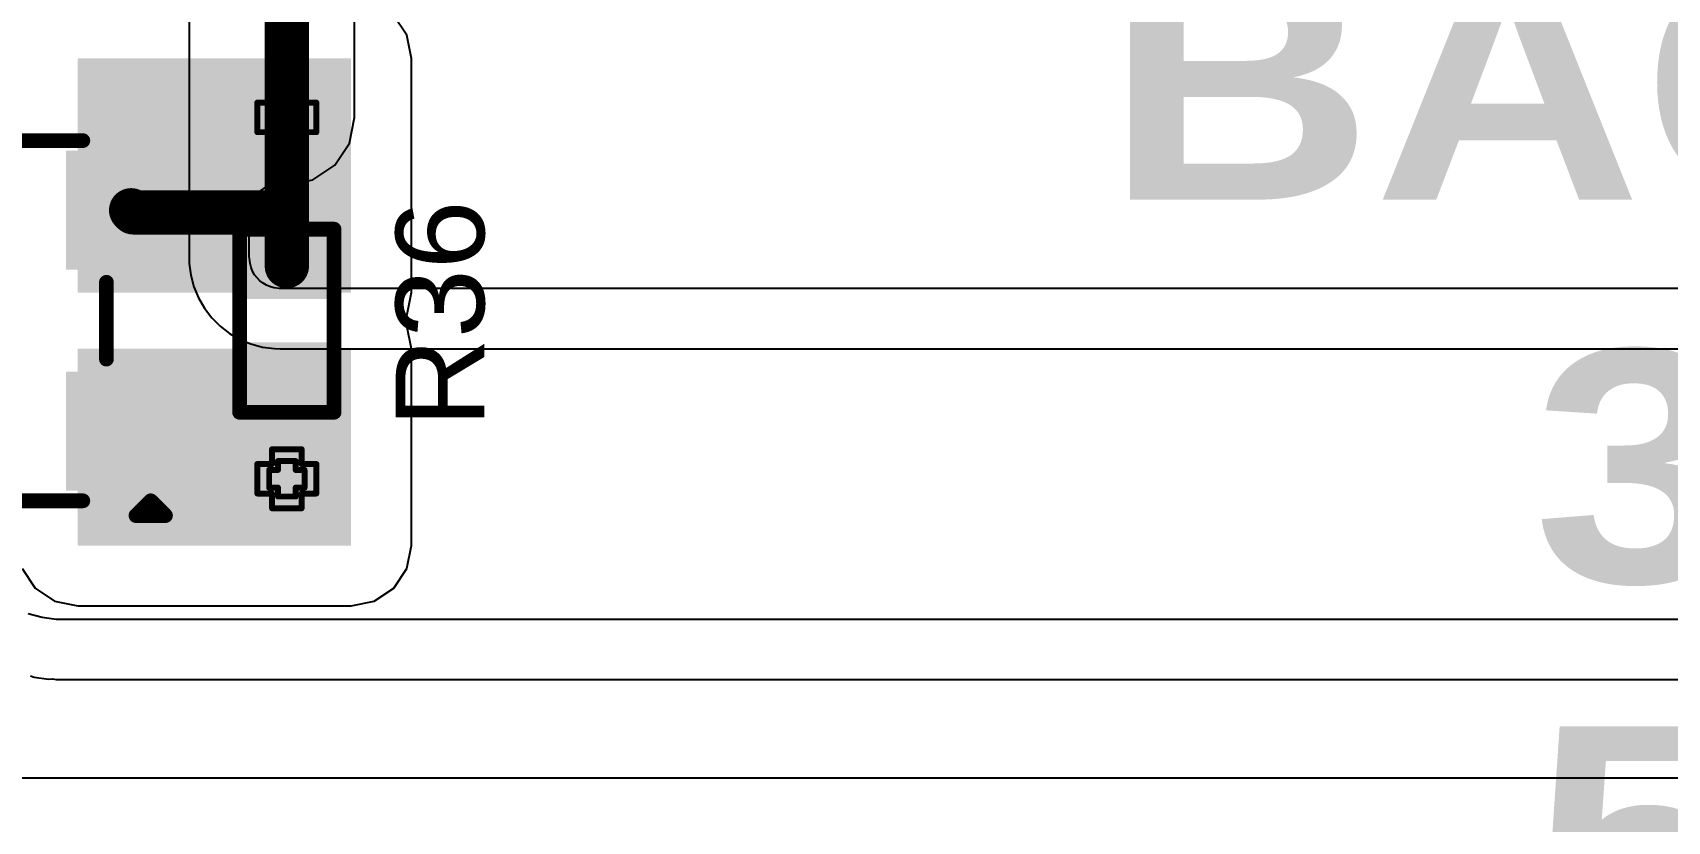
# Model space of a CAD drawing. Header units: inches. Extents: x -3 to 195, y 0 to 199.
# Drawn here: x 2.547 to 3.101, y 1.442 to 1.709 of the extents above; entities that cross this region are included whole.
import ezdxf

# ---------------------------------------------------------------- set-up
doc = ezdxf.new("R2010")
doc.units = ezdxf.units.IN
doc.header["$MEASUREMENT"] = 0
for name, color, linetype in [('Bottom Layer', 5, 'Continuous'), ('Drill Drawing', 1, 'Continuous'), ('Top Layer', 1, 'Continuous'), ('Top Overlay', 2, 'Continuous'), ('Top Paste', 8, 'Continuous'), ('Top Solder', 216, 'Continuous'), ('Via Holes', 16, 'Continuous')]:
    doc.layers.add(name, color=color, linetype=linetype)
doc.styles.add('Arial', font='', dxfattribs={"height": 0.2})
doc.styles.add('Arial Black_Bold', font='', dxfattribs={"height": 0.2})
doc.styles.get('Arial').set_extended_font_data('Arial')
doc.styles.get('Arial Black_Bold').set_extended_font_data('Arial Black', bold=True)

# ---------------------------------------------------------------- blocks, each defined once
blk = doc.blocks.new('R___0402_62')
at = {"layer": 'Top Layer'}
for points in [[(-0.0274993, -0.0125005), (-0.0274993, 0.0124995), (-0.009499300000000002, 0.0124995), (-0.009499299999999997, -0.0125005)], [(0.009500800000000004, -0.0125005), (0.009500799999999997, 0.0124995), (0.0275008, 0.0124995), (0.0275008, -0.0125005)]]:
    blk.add_hatch(color=1, dxfattribs=at).paths.add_polyline_path(points)
at = {"layer": 'Top Paste'}
for points in [[(-0.0274993, -0.0125005), (-0.0274993, 0.0124995), (-0.009499300000000002, 0.0124995), (-0.009499299999999997, -0.0125005)], [(0.009500800000000004, -0.0125005), (0.009500799999999997, 0.0124995), (0.0275008, 0.0124995), (0.0275008, -0.0125005)]]:
    blk.add_hatch(color=8, dxfattribs=at).paths.add_polyline_path(points)
at = {"layer": 'Top Solder'}
for points in [[(-0.0296647, -0.0146659), (-0.0296647, 0.0146649), (-0.007333900000000003, 0.0146649), (-0.007333899999999997, -0.0146659)], [(0.007335400000000003, -0.0146659), (0.007335399999999997, 0.0146649), (0.0296662, 0.0146649), (0.0296662, -0.0146659)]]:
    blk.add_hatch(color=216, dxfattribs=at).paths.add_polyline_path(points)
at = {"layer": 'Top Overlay'}
for points in [[(-0.0309993, 0.0159995, 0.005, 0.005, 0), (0.0310008, 0.0159996, 0.005, 0.005, 0)], [(-0.0309993, -0.0160005, 0.005, 0.005, 0), (-0.0309993, 0.0159995, 0.005, 0.005, 0)], [(0.0310007, -0.0160006, 0.005, 0.005, 0), (0.0310008, 0.0159996, 0.005, 0.005, 0)], [(0.0310007, -0.0160006, 0.005, 0.005, 0), (-0.0309993, -0.0160005, 0.005, 0.005, 0)], [(0.0320008, -0.0170005, 0.000127, 0.000127, 0), (-0.0319992, -0.0170005, 0.000127, 0.000127, 0)]]:
    blk.add_lwpolyline(points, format="xyseb", dxfattribs=at)
for points in [[(-0.0322493, 0.0159995, 0.0025, 0.0025, 1), (-0.0297493, 0.0159995, 0.0025, 0.0025, 1)], [(-0.0322493, 0.0159995, 0.0025, 0.0025, 1), (-0.0297493, 0.0159995, 0.0025, 0.0025, 1)], [(0.0297508, 0.0159996, 0.0025, 0.0025, 1), (0.0322508, 0.0159996, 0.0025, 0.0025, 1)], [(0.0297508, 0.0159996, 0.0025, 0.0025, 1), (0.0322508, 0.0159996, 0.0025, 0.0025, 1)], [(-0.0322493, -0.0160005, 0.0025, 0.0025, 1), (-0.0297493, -0.0160005, 0.0025, 0.0025, 1)], [(-0.0322493, -0.0160005, 0.0025, 0.0025, 1), (-0.0297493, -0.0160005, 0.0025, 0.0025, 1)], [(0.0297507, -0.0160006, 0.0025, 0.0025, 1), (0.0322507, -0.0160006, 0.0025, 0.0025, 1)], [(0.0297507, -0.0160006, 0.0025, 0.0025, 1), (0.0322507, -0.0160006, 0.0025, 0.0025, 1)], [(-0.0320309, -0.0170005, 6.35e-05, 6.35e-05, 1), (-0.0319675, -0.0170005, 6.35e-05, 6.35e-05, 1)], [(0.0319691, -0.0170005, 6.35e-05, 6.35e-05, 1), (0.0320325, -0.0170005, 6.35e-05, 6.35e-05, 1)]]:
    blk.add_lwpolyline(points, format="xyseb", close=True, dxfattribs=at)
blk = doc.blocks.new('S___23_80')
at = {"layer": 'Top Layer'}
for points in [[(-0.01614265, 0.05747945), (0.01614085, 0.05747945), (0.01614085, 0.02125895), (-0.01614265, 0.02125895)], [(-0.05354275, -0.02126055), (-0.02125925, -0.02126055), (-0.02125925, -0.05748105), (-0.05354275, -0.05748105)], [(0.02125925, -0.02126055), (0.05354275, -0.02126055), (0.05354275, -0.05748105), (0.02125925, -0.05748105)]]:
    blk.add_hatch(color=1, dxfattribs=at).paths.add_polyline_path(points)
at = {"layer": 'Top Paste'}
for points in [[(-0.01614265, 0.05747945), (0.01614085, 0.05747945), (0.01614085, 0.02125895), (-0.01614265, 0.02125895)], [(-0.05354275, -0.02126055), (-0.02125925, -0.02126055), (-0.02125925, -0.05748105), (-0.05354275, -0.05748105)], [(0.02125925, -0.02126055), (0.05354275, -0.02126055), (0.05354275, -0.05748105), (0.02125925, -0.05748105)]]:
    blk.add_hatch(color=8, dxfattribs=at).paths.add_polyline_path(points)
at = {"layer": 'Top Solder'}
for points in [[(-0.02014265, 0.06147945), (0.02014085, 0.06147945), (0.02014085, 0.01725895), (-0.02014265, 0.01725895)], [(-0.05754275, -0.01726055), (-0.01725925, -0.01726055), (-0.01725925, -0.06148105), (-0.05754275, -0.06148105)], [(0.01725925, -0.01726055), (0.05754275, -0.01726055), (0.05754275, -0.06148105), (0.01725925, -0.06148105)]]:
    blk.add_hatch(color=216, dxfattribs=at).paths.add_polyline_path(points)
at = {"layer": 'Top Overlay'}
for points in [[(-0.0610009, 0.0319992, 0.005, 0.005, 0), (-0.0220009, 0.0319992, 0.005, 0.005, 0)], [(-0.0610009, 0.0319992, 0.005, 0.005, 0), (-0.0610009, -0.0230008, 0.005, 0.005, 0)], [(0.0609991, 0.0319993, 0.005, 0.005, 0), (0.0219991, 0.0319992, 0.005, 0.005, 0)], [(0.0609991, 0.0319993, 0.005, 0.005, 0), (0.0609991, -0.0230008, 0.005, 0.005, 0)], [(-0.0130009, -0.0310008, 0.005, 0.005, 0), (0.0129991, -0.0310008, 0.005, 0.005, 0)], [(-0.0660009, -0.0410008, 0.005, 0.005, 0), (-0.0660009, -0.0510008, 0.005, 0.005, 0)], [(-0.0660009, -0.0410008, 0.005, 0.005, 0), (-0.0610009, -0.0460008, 0.005, 0.005, 0)], [(-0.0610009, -0.0460008, 0.005, 0.005, 0), (-0.0660009, -0.0510008, 0.005, 0.005, 0)]]:
    blk.add_lwpolyline(points, format="xyseb", dxfattribs=at)
for points in [[(-0.0622509, 0.0319992, 0.0025, 0.0025, 1), (-0.0597509, 0.0319992, 0.0025, 0.0025, 1)], [(-0.0622509, 0.0319992, 0.0025, 0.0025, 1), (-0.0597509, 0.0319992, 0.0025, 0.0025, 1)], [(-0.0232509, 0.0319992, 0.0025, 0.0025, 1), (-0.0207509, 0.0319992, 0.0025, 0.0025, 1)], [(0.0207491, 0.0319992, 0.0025, 0.0025, 1), (0.0232491, 0.0319992, 0.0025, 0.0025, 1)], [(0.0597491, 0.0319993, 0.0025, 0.0025, 1), (0.0622491, 0.0319993, 0.0025, 0.0025, 1)], [(0.0597491, 0.0319993, 0.0025, 0.0025, 1), (0.0622491, 0.0319993, 0.0025, 0.0025, 1)], [(-0.0622509, -0.0230008, 0.0025, 0.0025, 1), (-0.0597509, -0.0230008, 0.0025, 0.0025, 1)], [(0.0597491, -0.0230008, 0.0025, 0.0025, 1), (0.0622491, -0.0230008, 0.0025, 0.0025, 1)], [(-0.0142509, -0.0310008, 0.0025, 0.0025, 1), (-0.0117509, -0.0310008, 0.0025, 0.0025, 1)], [(0.0117491, -0.0310008, 0.0025, 0.0025, 1), (0.0142491, -0.0310008, 0.0025, 0.0025, 1)], [(-0.0672509, -0.0410008, 0.0025, 0.0025, 1), (-0.0647509, -0.0410008, 0.0025, 0.0025, 1)], [(-0.0672509, -0.0410008, 0.0025, 0.0025, 1), (-0.0647509, -0.0410008, 0.0025, 0.0025, 1)], [(-0.0622509, -0.0460008, 0.0025, 0.0025, 1), (-0.0597509, -0.0460008, 0.0025, 0.0025, 1)], [(-0.0622509, -0.0460008, 0.0025, 0.0025, 1), (-0.0597509, -0.0460008, 0.0025, 0.0025, 1)], [(-0.0672509, -0.0510008, 0.0025, 0.0025, 1), (-0.0647509, -0.0510008, 0.0025, 0.0025, 1)], [(-0.0672509, -0.0510008, 0.0025, 0.0025, 1), (-0.0647509, -0.0510008, 0.0025, 0.0025, 1)]]:
    blk.add_lwpolyline(points, format="xyseb", close=True, dxfattribs=at)

msp = doc.modelspace()

# ---------------------------------------------------------------- hatches: boundary and pattern name
at = {"layer": 'Bottom Layer'}
h = msp.add_hatch(color=5, dxfattribs=at)
edge = h.paths.add_edge_path()
edge.add_arc((2.6331102, 1.68), 0.011811, 0, 360)
h = msp.add_hatch(color=5, dxfattribs=at)
edge = h.paths.add_edge_path()
edge.add_arc((2.6331102, 1.5576029), 0.011811, 0, 360)
at = {"layer": 'Top Layer'}
for points in [[(2.5622603, 1.6206441), (2.6548947, 1.6206441), (2.6548947, 1.6999999), (2.5622603, 1.6999999)], [(2.5622603, 1.535), (2.6548947, 1.535), (2.6548947, 1.601644), (2.5622603, 1.601644)]]:
    msp.add_hatch(color=1, dxfattribs=at).paths.add_polyline_path(points)
h = msp.add_hatch(color=1, dxfattribs=at)
edge = h.paths.add_edge_path()
edge.add_arc((2.6331102, 1.68), 0.011811, 0, 360)
h = msp.add_hatch(color=1, dxfattribs=at)
edge = h.paths.add_edge_path()
edge.add_arc((2.6331102, 1.5576029), 0.011811, 0, 360)
at = {"layer": 'Via Holes'}
h = msp.add_hatch(color=7, dxfattribs=at)
edge = h.paths.add_edge_path()
edge.add_arc((2.6331102, 1.68), 0.0059055, 0, 360)
h = msp.add_hatch(color=7, dxfattribs=at)
edge = h.paths.add_edge_path()
edge.add_arc((2.6331102, 1.5576029), 0.0059055, 0, 360)

# ---------------------------------------------------------------- linework, layer by layer
at = {"layer": 'Bottom Layer'}
for p, q in [((2.656051, 1.68), (2.656051, 2.0830695)), ((2.5999994, 2.0699994), (2.5999999, 1.6577871)), ((2.6543047, 1.6712209), (2.656051, 1.68)), ((2.6493318, 1.6637784), (2.6543047, 1.6712209)), ((2.6418893, 1.6588055), (2.6493318, 1.6637784)), ((2.5999999, 1.6577871), (2.5999999, 1.6325436)), ((2.6208762, 1.6528837), (2.6282645, 1.6579944)), ((2.6282645, 1.6579944), (2.6283917, 1.6579978)), ((2.6283917, 1.6579978), (2.6331102, 1.6570592)), ((2.6331102, 1.6570592), (2.6418893, 1.6588055)), ((2.6203917, 1.6520532), (2.6208762, 1.6528837)), ((2.6203917, 1.6328769), (2.6203917, 1.6520532)), ((2.5999999, 1.6325436), (2.600066, 1.6305226)), ((2.600066, 1.6305226), (2.6005936, 1.6265153)), ((2.6204141, 1.6321906), (2.6203917, 1.6328769)), ((2.6206364, 1.6305026), (2.6204141, 1.6321906)), ((2.6209909, 1.6291797), (2.6206364, 1.6305026)), ((2.6215144, 1.6279157), (2.6209909, 1.6291797)), ((2.6221989, 1.6267301), (2.6215144, 1.6279157)), ((2.6005936, 1.6265153), (2.6016397, 1.6226112)), ((2.6016397, 1.6226112), (2.6031864, 1.618877)), ((2.6230322, 1.6256441), (2.6221989, 1.6267301)), ((2.624, 1.6246763), (2.6230322, 1.6256441)), ((2.6250861, 1.6238429), (2.624, 1.6246763)), ((2.626271, 1.6231588), (2.6250861, 1.6238429)), ((2.6275357, 1.6226349), (2.626271, 1.6231588)), ((2.6288585, 1.6222805), (2.6275357, 1.6226349)), ((2.6031864, 1.618877), (2.6052074, 1.6153767)), ((2.6305465, 1.6220582), (2.6288585, 1.6222805)), ((2.6312328, 1.6220358), (2.6305465, 1.6220582)), ((3.2740369, 1.6220356), (2.6312328, 1.6220358)), ((2.6052074, 1.6153767), (2.6076679, 1.61217)), ((2.6076679, 1.61217), (2.6105259, 1.609312)), ((2.6105259, 1.609312), (2.6137326, 1.6068515)), ((2.6137326, 1.6068515), (2.6172329, 1.6048305)), ((2.6172329, 1.6048305), (2.6209671, 1.6032838)), ((2.6209671, 1.6032838), (2.6248712, 1.6022377)), ((2.6248712, 1.6022377), (2.6288785, 1.6017101)), ((2.6288785, 1.6017101), (2.6308995, 1.601644)), ((2.6308995, 1.601644), (3.2740384, 1.6016438)), ((2.5501845, 1.5106343), (2.5454897, 1.5118922)), ((2.5550033, 1.5099999), (2.5501845, 1.5106343)), ((2.5574335, 1.51), (2.5550033, 1.5099999)), ((3.2739137, 1.51), (2.5574335, 1.51)), ((2.5462491, 1.4908493), (2.5475228, 1.490417)), ((2.5475228, 1.490417), (2.5523417, 1.4897826)), ((2.5523417, 1.4897826), (2.5536842, 1.4898706)), ((2.5536842, 1.4898706), (2.5550041, 1.4896081)), ((2.5550041, 1.4896081), (2.5574343, 1.4896082)), ((2.5574343, 1.4896082), (3.2739116, 1.4896082)), ((3.2636825, 1.4562596), (2.0465223, 1.4562595))]:
    msp.add_line(p, q, dxfattribs=at)
msp.add_lwpolyline([(2.6331102, 1.68, 0.015, 0.015, 0), (2.6331102, 2.0830695, 0.015, 0.015, 0)], format="xyseb", dxfattribs=at)
msp.add_lwpolyline([(2.6293602, 1.68, 0.0075, 0.0075, 1), (2.6368602, 1.68, 0.0075, 0.0075, 1)], format="xyseb", close=True, dxfattribs=at)
at = {"layer": 'Drill Drawing'}
for points in [[(2.6281102, 1.685, 0.002, 0.002, 0), (2.6281102, 1.69, 0.002, 0.002, 0)], [(2.6281102, 1.69, 0.002, 0.002, 0), (2.6381102, 1.69, 0.002, 0.002, 0)], [(2.6381102, 1.685, 0.002, 0.002, 0), (2.6381102, 1.69, 0.002, 0.002, 0)], [(2.6231102, 1.675, 0.002, 0.002, 0), (2.6231102, 1.685, 0.002, 0.002, 0)], [(2.6231102, 1.685, 0.002, 0.002, 0), (2.6281102, 1.685, 0.002, 0.002, 0)], [(2.6271102, 1.677, 0.002, 0.002, 0), (2.6271102, 1.683, 0.002, 0.002, 0)], [(2.6271102, 1.683, 0.002, 0.002, 0), (2.6301102, 1.683, 0.002, 0.002, 0)], [(2.6301102, 1.683, 0.002, 0.002, 0), (2.6301102, 1.686, 0.002, 0.002, 0)], [(2.6301102, 1.686, 0.002, 0.002, 0), (2.6361102, 1.686, 0.002, 0.002, 0)], [(2.6361102, 1.683, 0.002, 0.002, 0), (2.6361102, 1.686, 0.002, 0.002, 0)], [(2.6361102, 1.683, 0.002, 0.002, 0), (2.6391102, 1.683, 0.002, 0.002, 0)], [(2.6381102, 1.685, 0.002, 0.002, 0), (2.6431102, 1.685, 0.002, 0.002, 0)], [(2.6391102, 1.677, 0.002, 0.002, 0), (2.6391102, 1.683, 0.002, 0.002, 0)], [(2.6431102, 1.675, 0.002, 0.002, 0), (2.6431102, 1.685, 0.002, 0.002, 0)], [(2.6271102, 1.677, 0.002, 0.002, 0), (2.6301102, 1.677, 0.002, 0.002, 0)], [(2.6301102, 1.674, 0.002, 0.002, 0), (2.6301102, 1.677, 0.002, 0.002, 0)], [(2.6361102, 1.677, 0.002, 0.002, 0), (2.6391102, 1.677, 0.002, 0.002, 0)], [(2.6361102, 1.674, 0.002, 0.002, 0), (2.6361102, 1.677, 0.002, 0.002, 0)], [(2.6231102, 1.675, 0.002, 0.002, 0), (2.6281102, 1.675, 0.002, 0.002, 0)], [(2.6281102, 1.67, 0.002, 0.002, 0), (2.6281102, 1.675, 0.002, 0.002, 0)], [(2.6301102, 1.674, 0.002, 0.002, 0), (2.6361102, 1.674, 0.002, 0.002, 0)], [(2.6381102, 1.675, 0.002, 0.002, 0), (2.6431102, 1.675, 0.002, 0.002, 0)], [(2.6381102, 1.67, 0.002, 0.002, 0), (2.6381102, 1.675, 0.002, 0.002, 0)], [(2.6281102, 1.67, 0.002, 0.002, 0), (2.6381102, 1.67, 0.002, 0.002, 0)], [(2.6281102, 1.5626029, 0.002, 0.002, 0), (2.6281102, 1.5676029, 0.002, 0.002, 0)], [(2.6281102, 1.5676029, 0.002, 0.002, 0), (2.6381102, 1.5676029, 0.002, 0.002, 0)], [(2.6381102, 1.5626029, 0.002, 0.002, 0), (2.6381102, 1.5676029, 0.002, 0.002, 0)], [(2.6231102, 1.5526029, 0.002, 0.002, 0), (2.6231102, 1.5626029, 0.002, 0.002, 0)], [(2.6231102, 1.5626029, 0.002, 0.002, 0), (2.6281102, 1.5626029, 0.002, 0.002, 0)], [(2.6271102, 1.5546029, 0.002, 0.002, 0), (2.6271102, 1.5606029, 0.002, 0.002, 0)], [(2.6271102, 1.5606029, 0.002, 0.002, 0), (2.6301102, 1.5606029, 0.002, 0.002, 0)], [(2.6301102, 1.5606029, 0.002, 0.002, 0), (2.6301102, 1.5636029, 0.002, 0.002, 0)], [(2.6301102, 1.5636029, 0.002, 0.002, 0), (2.6361102, 1.5636029, 0.002, 0.002, 0)], [(2.6361102, 1.5606029, 0.002, 0.002, 0), (2.6361102, 1.5636029, 0.002, 0.002, 0)], [(2.6361102, 1.5606029, 0.002, 0.002, 0), (2.6391102, 1.5606029, 0.002, 0.002, 0)], [(2.6381102, 1.5626029, 0.002, 0.002, 0), (2.6431102, 1.5626029, 0.002, 0.002, 0)], [(2.6391102, 1.5546029, 0.002, 0.002, 0), (2.6391102, 1.5606029, 0.002, 0.002, 0)], [(2.6431102, 1.5526029, 0.002, 0.002, 0), (2.6431102, 1.5626029, 0.002, 0.002, 0)], [(2.6231102, 1.5526029, 0.002, 0.002, 0), (2.6281102, 1.5526029, 0.002, 0.002, 0)], [(2.6271102, 1.5546029, 0.002, 0.002, 0), (2.6301102, 1.5546029, 0.002, 0.002, 0)], [(2.6281102, 1.5476029, 0.002, 0.002, 0), (2.6281102, 1.5526029, 0.002, 0.002, 0)], [(2.6301102, 1.5516029, 0.002, 0.002, 0), (2.6301102, 1.5546029, 0.002, 0.002, 0)], [(2.6301102, 1.5516029, 0.002, 0.002, 0), (2.6361102, 1.5516029, 0.002, 0.002, 0)], [(2.6361102, 1.5546029, 0.002, 0.002, 0), (2.6391102, 1.5546029, 0.002, 0.002, 0)], [(2.6361102, 1.5516029, 0.002, 0.002, 0), (2.6361102, 1.5546029, 0.002, 0.002, 0)], [(2.6381102, 1.5526029, 0.002, 0.002, 0), (2.6431102, 1.5526029, 0.002, 0.002, 0)], [(2.6381102, 1.5476029, 0.002, 0.002, 0), (2.6381102, 1.5526029, 0.002, 0.002, 0)], [(2.6281102, 1.5476029, 0.002, 0.002, 0), (2.6381102, 1.5476029, 0.002, 0.002, 0)]]:
    msp.add_lwpolyline(points, format="xyseb", dxfattribs=at)
for points in [[(2.6276102, 1.69, 0.001, 0.001, 1), (2.6286102, 1.69, 0.001, 0.001, 1)], [(2.6276102, 1.69, 0.001, 0.001, 1), (2.6286102, 1.69, 0.001, 0.001, 1)], [(2.6376102, 1.69, 0.001, 0.001, 1), (2.6386102, 1.69, 0.001, 0.001, 1)], [(2.6376102, 1.69, 0.001, 0.001, 1), (2.6386102, 1.69, 0.001, 0.001, 1)], [(2.6226102, 1.685, 0.001, 0.001, 1), (2.6236102, 1.685, 0.001, 0.001, 1)], [(2.6226102, 1.685, 0.001, 0.001, 1), (2.6236102, 1.685, 0.001, 0.001, 1)], [(2.6266102, 1.683, 0.001, 0.001, 1), (2.6276102, 1.683, 0.001, 0.001, 1)], [(2.6266102, 1.683, 0.001, 0.001, 1), (2.6276102, 1.683, 0.001, 0.001, 1)], [(2.6276102, 1.685, 0.001, 0.001, 1), (2.6286102, 1.685, 0.001, 0.001, 1)], [(2.6276102, 1.685, 0.001, 0.001, 1), (2.6286102, 1.685, 0.001, 0.001, 1)], [(2.6296102, 1.686, 0.001, 0.001, 1), (2.6306102, 1.686, 0.001, 0.001, 1)], [(2.6296102, 1.686, 0.001, 0.001, 1), (2.6306102, 1.686, 0.001, 0.001, 1)], [(2.6296102, 1.683, 0.001, 0.001, 1), (2.6306102, 1.683, 0.001, 0.001, 1)], [(2.6296102, 1.683, 0.001, 0.001, 1), (2.6306102, 1.683, 0.001, 0.001, 1)], [(2.6356102, 1.686, 0.001, 0.001, 1), (2.6366102, 1.686, 0.001, 0.001, 1)], [(2.6356102, 1.686, 0.001, 0.001, 1), (2.6366102, 1.686, 0.001, 0.001, 1)], [(2.6356102, 1.683, 0.001, 0.001, 1), (2.6366102, 1.683, 0.001, 0.001, 1)], [(2.6356102, 1.683, 0.001, 0.001, 1), (2.6366102, 1.683, 0.001, 0.001, 1)], [(2.6376102, 1.685, 0.001, 0.001, 1), (2.6386102, 1.685, 0.001, 0.001, 1)], [(2.6376102, 1.685, 0.001, 0.001, 1), (2.6386102, 1.685, 0.001, 0.001, 1)], [(2.6386102, 1.683, 0.001, 0.001, 1), (2.6396102, 1.683, 0.001, 0.001, 1)], [(2.6386102, 1.683, 0.001, 0.001, 1), (2.6396102, 1.683, 0.001, 0.001, 1)], [(2.6426102, 1.685, 0.001, 0.001, 1), (2.6436102, 1.685, 0.001, 0.001, 1)], [(2.6426102, 1.685, 0.001, 0.001, 1), (2.6436102, 1.685, 0.001, 0.001, 1)], [(2.6266102, 1.677, 0.001, 0.001, 1), (2.6276102, 1.677, 0.001, 0.001, 1)], [(2.6266102, 1.677, 0.001, 0.001, 1), (2.6276102, 1.677, 0.001, 0.001, 1)], [(2.6296102, 1.677, 0.001, 0.001, 1), (2.6306102, 1.677, 0.001, 0.001, 1)], [(2.6296102, 1.677, 0.001, 0.001, 1), (2.6306102, 1.677, 0.001, 0.001, 1)], [(2.6356102, 1.677, 0.001, 0.001, 1), (2.6366102, 1.677, 0.001, 0.001, 1)], [(2.6356102, 1.677, 0.001, 0.001, 1), (2.6366102, 1.677, 0.001, 0.001, 1)], [(2.6386102, 1.677, 0.001, 0.001, 1), (2.6396102, 1.677, 0.001, 0.001, 1)], [(2.6386102, 1.677, 0.001, 0.001, 1), (2.6396102, 1.677, 0.001, 0.001, 1)], [(2.6226102, 1.675, 0.001, 0.001, 1), (2.6236102, 1.675, 0.001, 0.001, 1)], [(2.6226102, 1.675, 0.001, 0.001, 1), (2.6236102, 1.675, 0.001, 0.001, 1)], [(2.6276102, 1.675, 0.001, 0.001, 1), (2.6286102, 1.675, 0.001, 0.001, 1)], [(2.6276102, 1.675, 0.001, 0.001, 1), (2.6286102, 1.675, 0.001, 0.001, 1)], [(2.6296102, 1.674, 0.001, 0.001, 1), (2.6306102, 1.674, 0.001, 0.001, 1)], [(2.6296102, 1.674, 0.001, 0.001, 1), (2.6306102, 1.674, 0.001, 0.001, 1)], [(2.6356102, 1.674, 0.001, 0.001, 1), (2.6366102, 1.674, 0.001, 0.001, 1)], [(2.6356102, 1.674, 0.001, 0.001, 1), (2.6366102, 1.674, 0.001, 0.001, 1)], [(2.6376102, 1.675, 0.001, 0.001, 1), (2.6386102, 1.675, 0.001, 0.001, 1)], [(2.6376102, 1.675, 0.001, 0.001, 1), (2.6386102, 1.675, 0.001, 0.001, 1)], [(2.6426102, 1.675, 0.001, 0.001, 1), (2.6436102, 1.675, 0.001, 0.001, 1)], [(2.6426102, 1.675, 0.001, 0.001, 1), (2.6436102, 1.675, 0.001, 0.001, 1)], [(2.6276102, 1.67, 0.001, 0.001, 1), (2.6286102, 1.67, 0.001, 0.001, 1)], [(2.6276102, 1.67, 0.001, 0.001, 1), (2.6286102, 1.67, 0.001, 0.001, 1)], [(2.6376102, 1.67, 0.001, 0.001, 1), (2.6386102, 1.67, 0.001, 0.001, 1)], [(2.6376102, 1.67, 0.001, 0.001, 1), (2.6386102, 1.67, 0.001, 0.001, 1)], [(2.6276102, 1.5676029, 0.001, 0.001, 1), (2.6286102, 1.5676029, 0.001, 0.001, 1)], [(2.6276102, 1.5676029, 0.001, 0.001, 1), (2.6286102, 1.5676029, 0.001, 0.001, 1)], [(2.6376102, 1.5676029, 0.001, 0.001, 1), (2.6386102, 1.5676029, 0.001, 0.001, 1)], [(2.6376102, 1.5676029, 0.001, 0.001, 1), (2.6386102, 1.5676029, 0.001, 0.001, 1)], [(2.6226102, 1.5626029, 0.001, 0.001, 1), (2.6236102, 1.5626029, 0.001, 0.001, 1)], [(2.6226102, 1.5626029, 0.001, 0.001, 1), (2.6236102, 1.5626029, 0.001, 0.001, 1)], [(2.6266102, 1.5606029, 0.001, 0.001, 1), (2.6276102, 1.5606029, 0.001, 0.001, 1)], [(2.6266102, 1.5606029, 0.001, 0.001, 1), (2.6276102, 1.5606029, 0.001, 0.001, 1)], [(2.6276102, 1.5626029, 0.001, 0.001, 1), (2.6286102, 1.5626029, 0.001, 0.001, 1)], [(2.6276102, 1.5626029, 0.001, 0.001, 1), (2.6286102, 1.5626029, 0.001, 0.001, 1)], [(2.6296102, 1.5636029, 0.001, 0.001, 1), (2.6306102, 1.5636029, 0.001, 0.001, 1)], [(2.6296102, 1.5636029, 0.001, 0.001, 1), (2.6306102, 1.5636029, 0.001, 0.001, 1)], [(2.6296102, 1.5606029, 0.001, 0.001, 1), (2.6306102, 1.5606029, 0.001, 0.001, 1)], [(2.6296102, 1.5606029, 0.001, 0.001, 1), (2.6306102, 1.5606029, 0.001, 0.001, 1)], [(2.6356102, 1.5636029, 0.001, 0.001, 1), (2.6366102, 1.5636029, 0.001, 0.001, 1)], [(2.6356102, 1.5636029, 0.001, 0.001, 1), (2.6366102, 1.5636029, 0.001, 0.001, 1)], [(2.6356102, 1.5606029, 0.001, 0.001, 1), (2.6366102, 1.5606029, 0.001, 0.001, 1)], [(2.6356102, 1.5606029, 0.001, 0.001, 1), (2.6366102, 1.5606029, 0.001, 0.001, 1)], [(2.6376102, 1.5626029, 0.001, 0.001, 1), (2.6386102, 1.5626029, 0.001, 0.001, 1)], [(2.6376102, 1.5626029, 0.001, 0.001, 1), (2.6386102, 1.5626029, 0.001, 0.001, 1)], [(2.6386102, 1.5606029, 0.001, 0.001, 1), (2.6396102, 1.5606029, 0.001, 0.001, 1)], [(2.6386102, 1.5606029, 0.001, 0.001, 1), (2.6396102, 1.5606029, 0.001, 0.001, 1)], [(2.6426102, 1.5626029, 0.001, 0.001, 1), (2.6436102, 1.5626029, 0.001, 0.001, 1)], [(2.6426102, 1.5626029, 0.001, 0.001, 1), (2.6436102, 1.5626029, 0.001, 0.001, 1)], [(2.6226102, 1.5526029, 0.001, 0.001, 1), (2.6236102, 1.5526029, 0.001, 0.001, 1)], [(2.6226102, 1.5526029, 0.001, 0.001, 1), (2.6236102, 1.5526029, 0.001, 0.001, 1)], [(2.6266102, 1.5546029, 0.001, 0.001, 1), (2.6276102, 1.5546029, 0.001, 0.001, 1)], [(2.6266102, 1.5546029, 0.001, 0.001, 1), (2.6276102, 1.5546029, 0.001, 0.001, 1)], [(2.6276102, 1.5526029, 0.001, 0.001, 1), (2.6286102, 1.5526029, 0.001, 0.001, 1)], [(2.6276102, 1.5526029, 0.001, 0.001, 1), (2.6286102, 1.5526029, 0.001, 0.001, 1)], [(2.6296102, 1.5546029, 0.001, 0.001, 1), (2.6306102, 1.5546029, 0.001, 0.001, 1)], [(2.6296102, 1.5546029, 0.001, 0.001, 1), (2.6306102, 1.5546029, 0.001, 0.001, 1)], [(2.6296102, 1.5516029, 0.001, 0.001, 1), (2.6306102, 1.5516029, 0.001, 0.001, 1)], [(2.6296102, 1.5516029, 0.001, 0.001, 1), (2.6306102, 1.5516029, 0.001, 0.001, 1)], [(2.6356102, 1.5546029, 0.001, 0.001, 1), (2.6366102, 1.5546029, 0.001, 0.001, 1)], [(2.6356102, 1.5546029, 0.001, 0.001, 1), (2.6366102, 1.5546029, 0.001, 0.001, 1)], [(2.6356102, 1.5516029, 0.001, 0.001, 1), (2.6366102, 1.5516029, 0.001, 0.001, 1)], [(2.6356102, 1.5516029, 0.001, 0.001, 1), (2.6366102, 1.5516029, 0.001, 0.001, 1)], [(2.6376102, 1.5526029, 0.001, 0.001, 1), (2.6386102, 1.5526029, 0.001, 0.001, 1)], [(2.6376102, 1.5526029, 0.001, 0.001, 1), (2.6386102, 1.5526029, 0.001, 0.001, 1)], [(2.6386102, 1.5546029, 0.001, 0.001, 1), (2.6396102, 1.5546029, 0.001, 0.001, 1)], [(2.6386102, 1.5546029, 0.001, 0.001, 1), (2.6396102, 1.5546029, 0.001, 0.001, 1)], [(2.6426102, 1.5526029, 0.001, 0.001, 1), (2.6436102, 1.5526029, 0.001, 0.001, 1)], [(2.6426102, 1.5526029, 0.001, 0.001, 1), (2.6436102, 1.5526029, 0.001, 0.001, 1)], [(2.6276102, 1.5476029, 0.001, 0.001, 1), (2.6286102, 1.5476029, 0.001, 0.001, 1)], [(2.6276102, 1.5476029, 0.001, 0.001, 1), (2.6286102, 1.5476029, 0.001, 0.001, 1)], [(2.6376102, 1.5476029, 0.001, 0.001, 1), (2.6386102, 1.5476029, 0.001, 0.001, 1)], [(2.6376102, 1.5476029, 0.001, 0.001, 1), (2.6386102, 1.5476029, 0.001, 0.001, 1)]]:
    msp.add_lwpolyline(points, format="xyseb", close=True, dxfattribs=at)
at = {"layer": 'Top Layer'}
for p, q in [((2.6737343, 1.7078036), (2.6693139, 1.7144192)), ((2.6752865, 1.7), (2.6737343, 1.7078036)), ((2.6752865, 1.6206441), (2.6752865, 1.7)), ((2.6737343, 1.6128405), (2.6752865, 1.6206441)), ((2.6726008, 1.6111441), (2.6737343, 1.6128405)), ((2.6737343, 1.6094476), (2.6726008, 1.6111441)), ((2.6752865, 1.601644), (2.6737343, 1.6094476)), ((2.6752865, 1.535), (2.6752865, 1.601644)), ((2.6737343, 1.5271964), (2.6752865, 1.535)), ((2.5434207, 1.5271964), (2.5478411, 1.5205808)), ((2.6693139, 1.5205808), (2.6737343, 1.5271964)), ((2.5478411, 1.5205808), (2.5544567, 1.5161604)), ((2.6626983, 1.5161604), (2.6693139, 1.5205808)), ((2.5544567, 1.5161604), (2.5622603, 1.5146082)), ((2.5622603, 1.5146082), (2.6548947, 1.5146082)), ((2.6548947, 1.5146082), (2.6626983, 1.5161604))]:
    msp.add_line(p, q, dxfattribs=at)
for points in [[(2.6331102, 1.647835, 0.015, 0.015, 0), (2.6331102, 1.68, 0.015, 0.015, 0)], [(2.5803706, 1.6485467, 0.015, 0.015, 0), (2.5810822, 1.6478351, 0.015, 0.015, 0)], [(2.5810822, 1.6478351, 0.015, 0.015, 0), (2.6331101, 1.6478351, 0.015, 0.015, 0)], [(2.6331101, 1.6478351, 0.015, 0.015, 0), (2.6331102, 1.647835, 0.015, 0.015, 0)], [(2.6331102, 1.6296441, 0.015, 0.015, 0), (2.6331102, 1.647835, 0.015, 0.015, 0)]]:
    msp.add_lwpolyline(points, format="xyseb", dxfattribs=at)
for points in [[(2.6293602, 1.68, 0.0075, 0.0075, 1), (2.6368602, 1.68, 0.0075, 0.0075, 1)], [(2.5766206, 1.6485467, 0.0075, 0.0075, 1), (2.5841206, 1.6485467, 0.0075, 0.0075, 1)], [(2.5773322, 1.6478351, 0.0075, 0.0075, 1), (2.5848322, 1.6478351, 0.0075, 0.0075, 1)], [(2.5773322, 1.6478351, 0.0075, 0.0075, 1), (2.5848322, 1.6478351, 0.0075, 0.0075, 1)], [(2.6293601, 1.6478351, 0.0075, 0.0075, 1), (2.6368601, 1.6478351, 0.0075, 0.0075, 1)], [(2.6293601, 1.6478351, 0.0075, 0.0075, 1), (2.6368601, 1.6478351, 0.0075, 0.0075, 1)], [(2.6293602, 1.647835, 0.0075, 0.0075, 1), (2.6368602, 1.647835, 0.0075, 0.0075, 1)], [(2.6293602, 1.647835, 0.0075, 0.0075, 1), (2.6368602, 1.647835, 0.0075, 0.0075, 1)], [(2.6293602, 1.647835, 0.0075, 0.0075, 1), (2.6368602, 1.647835, 0.0075, 0.0075, 1)], [(2.6293602, 1.6296441, 0.0075, 0.0075, 1), (2.6368602, 1.6296441, 0.0075, 0.0075, 1)]]:
    msp.add_lwpolyline(points, format="xyseb", close=True, dxfattribs=at)

# ---------------------------------------------------------------- block references
for name, p, rotation in [('S___23_80', (2.5409998, 1.6111457), 90), ('R___0402_62', (2.6331107, 1.6111448), 270)]:
    msp.add_blockref(name, p, dxfattribs=dict(rotation=rotation))

# ---------------------------------------------------------------- texts
at = {"layer": 'Top Overlay'}
for s, height, rotation, style, p in [('BACK', 0.07874, 360, 'Arial Black_Bold', (2.9102909, 1.6521484)), ('R36', 0.03, 90, 'Arial', (2.6999951, 1.575013)), ('3V3', 0.0787402, 360, 'Arial Black_Bold', (3.0552833, 1.5225456)), ('5V0', 0.0787402, 360, 'Arial Black_Bold', (3.0548505, 1.3949807))]:
    msp.add_text(s, height=height, rotation=rotation, dxfattribs=dict(at, style=style)).set_placement(p)

doc.saveas('drawing.dxf')
